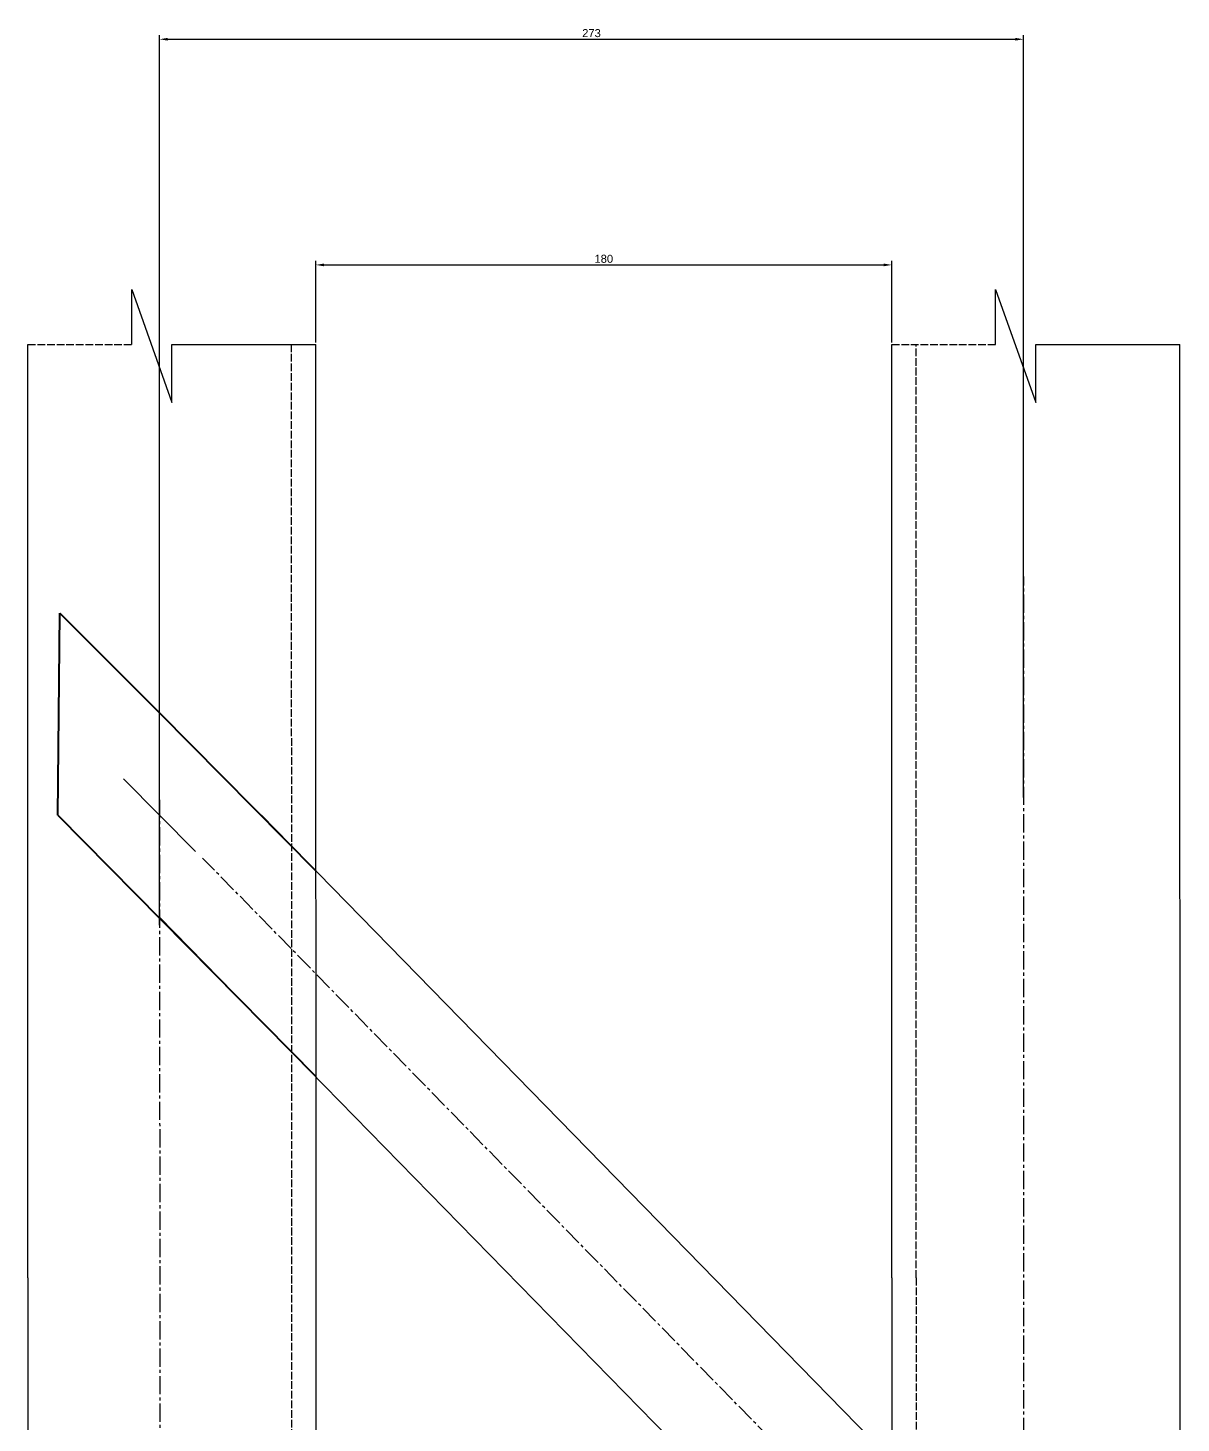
# Model space of a CAD drawing. Header units: millimetres. Extents: x 3568 to 6986, y 2180 to 6163.
# Drawn here: x 5178.7 to 5539.1, y 5326.5 to 5762.5 of the extents above; entities that cross this region are included whole.
import ezdxf

# ---------------------------------------------------------------- set-up
doc = ezdxf.new("R2010")
doc.units = ezdxf.units.MM
doc.linetypes.add('ACAD_ISO02W100', pattern=[15, 12, -3])
doc.linetypes.add('CENTER2', pattern=[28.575, 19.05, -3.175, 3.175, -3.175])
doc.styles.get("Standard").update_dxf_attribs({"font": 'arial.ttf'})
doc.dimstyles.new('ISO-25', dxfattribs={"dimtxt": 2.5, "dimasz": 2.5, "dimexe": 1.25, "dimexo": 0.625, "dimtad": 1, "dimtxsty": 'Standard', "dimcen": 2.5, "dimadec": 0, "dimazin": 0, "dimtfac": 1, "dimtmove": 0, "dimatfit": 3, "dimfxl": 1, "dimarcsym": 0})

# ---------------------------------------------------------------- blocks, each defined once
blk = doc.blocks.new('*U92')
at = {"color": 0, "linetype": 'CENTER2', "ltscale": 0.3, "transparency": 16777216}
blk.add_line((-0.24, 627.38), (0.24, -627.38), dxfattribs=at)
blk = doc.blocks.new('*U93')
at = {"color": 0, "linetype": 'CENTER2', "ltscale": 0.3, "transparency": 16777216}
blk.add_line((-0.29, 751.07), (0.24, -626.93), dxfattribs=at)
blk = doc.blocks.new('*U85')
at = {"color": 0, "linetype": 'CENTER2', "ltscale": 0.3, "transparency": 16777216}
blk.add_line((121.74, -124.45), (-121.74, 124.45), dxfattribs=at)
blk = doc.blocks.new('*D154')
at = {"color": 0, "lineweight": -2, "ltscale": 0.2, "transparency": 16777216}
for p, q in [((5268.68, 5664.24), (5268.68, 5689.68)), ((5448.68, 5664.24), (5448.68, 5689.68)), ((5271.18, 5688.43), (5446.18, 5688.43))]:
    blk.add_line(p, q, dxfattribs=at)
at = {"color": 0, "ltscale": 0.2, "transparency": 16777216}
for points in [[(5271.18, 5688.85), (5271.18, 5688.01), (5268.68, 5688.43)], [(5446.18, 5688.85), (5446.18, 5688.01), (5448.68, 5688.43)]]:
    blk.add_solid(points, dxfattribs=at)
at = {"layer": 'DEFPOINTS', "color": 0, "ltscale": 0.2, "transparency": 16777216}
for p in [(5448.68, 5688.43), (5268.68, 5663.61), (5448.68, 5663.61)]:
    blk.add_point(p, dxfattribs=at)
at = {"color": 0, "ltscale": 0.2, "transparency": 16777216, "insert": (5358.68, 5690.33), "char_height": 2.5, "attachment_point": 5}
blk.add_mtext('180', dxfattribs=at)
blk = doc.blocks.new('*D155')
at = {"color": 0, "lineweight": -2, "ltscale": 0.2, "transparency": 16777216}
for p, q in [((5219.83, 5521.9), (5219.83, 5760.2)), ((5222.33, 5758.95), (5487.33, 5758.95)), ((5489.83, 5522), (5489.83, 5760.2))]:
    blk.add_line(p, q, dxfattribs=at)
at = {"color": 0, "ltscale": 0.2, "transparency": 16777216}
for points in [[(5222.33, 5759.37), (5222.33, 5758.53), (5219.83, 5758.95)], [(5487.33, 5759.37), (5487.33, 5758.53), (5489.83, 5758.95)]]:
    blk.add_solid(points, dxfattribs=at)
at = {"layer": 'DEFPOINTS', "color": 0, "ltscale": 0.2, "transparency": 16777216}
for p in [(5489.83, 5758.95), (5219.83, 5521.27), (5489.83, 5521.37)]:
    blk.add_point(p, dxfattribs=at)
at = {"color": 0, "ltscale": 0.2, "transparency": 16777216, "insert": (5354.83, 5760.85), "char_height": 2.5, "attachment_point": 5}
blk.add_mtext('273', dxfattribs=at)

msp = doc.modelspace()

# ---------------------------------------------------------------- linework, layer by layer
at = {"ltscale": 0.2}
for p, q in [((5211.132, 5663.611), (5211.132, 5680.714)), ((5211.132, 5680.714), (5223.684, 5645.419)), ((5481.132, 5663.611), (5481.132, 5680.714)), ((5481.132, 5680.714), (5493.684, 5645.419)), ((5178.684, 5371.93), (5178.684, 5663.611)), ((5223.684, 5660.111), (5223.684, 5663.611)), ((5223.684, 5663.611), (5223.684, 5663.611)), ((5223.684, 5663.611), (5268.684, 5663.611)), ((5268.572, 5663.611), (5269.109, 4270.018)), ((5448.684, 5371.93), (5448.684, 5663.611)), ((5493.684, 5660.111), (5493.684, 5663.611)), ((5493.684, 5663.611), (5493.684, 5663.611)), ((5493.684, 5663.611), (5538.684, 5663.611)), ((5538.572, 5663.611), (5539.109, 4270.919)), ((5223.684, 5645.419), (5223.684, 5660.111)), ((5493.684, 5645.419), (5493.684, 5660.111)), ((5219.842, 5482.096), (5219.842, 5652.765)), ((5219.842, 5548.451), (5188.634, 5579.618)), ((5235.833, 5532.325), (5219.83, 5548.494)), ((5219.842, 5516.497), (5208.587, 5527.869)), ((5219.842, 5516.497), (5231.097, 5505.125)), ((5489.923, 5272.832), (5251.662, 5516.497)), ((5458.735, 5240.562), (5219.842, 5484.677)), ((5178.684, 5371.93), (5179.109, 4270.018)), ((5448.684, 5371.93), (5449.109, 4270.919))]:
    msp.add_line(p, q, dxfattribs=at)
at = {"linetype": 'ACAD_ISO02W100', "ltscale": 0.2}
for p, q in [((5178.684, 5663.611), (5211.132, 5663.611)), ((5260.972, 5663.611), (5261.509, 4270.018)), ((5448.684, 5663.611), (5481.132, 5663.611)), ((5456.284, 5371.93), (5456.284, 5663.611)), ((5456.284, 5371.933), (5456.709, 4270.922))]:
    msp.add_line(p, q, dxfattribs=at)
at = {"lineweight": 40, "ltscale": 0.2}
for p, q in [((5188.022, 5516.497), (5188.634, 5579.618)), ((5188.022, 5516.497), (5188.634, 5579.618)), ((5188.634, 5579.618), (5219.842, 5548.451)), ((5219.827, 5548.466), (5268.635, 5499.138)), ((5188.022, 5516.497), (5268.66, 5434.792))]:
    msp.add_line(p, q, dxfattribs=at)

# ---------------------------------------------------------------- block references
at = {"linetype": 'CENTER2', "ltscale": 0.3}
for name, p in [('*U93', (5490.069, 4894.345)), ('*U92', (5220.069, 4893.894)), ('*U85', (5355.04, 5378.642))]:
    msp.add_blockref(name, p, dxfattribs=at)

# ---------------------------------------------------------------- dimensions: what is measured, and where the dimension line sits
at = {"ltscale": 0.2}
dim = msp.add_linear_dim(base=(5489.827, 5758.95), p1=(5219.827, 5521.271), p2=(5489.827, 5521.375), text='273', dimstyle='ISO-25', dxfattribs=at)
dim.commit()
dim.dimension.update_dxf_attribs({"geometry": '*D155', "text_midpoint": (5354.827, 5760.852)})
dim = msp.add_linear_dim(base=(5448.684, 5688.429), p1=(5268.684, 5663.611), p2=(5448.684, 5663.611), dimstyle='ISO-25', dxfattribs=at)
dim.commit()
dim.dimension.update_dxf_attribs({"geometry": '*D154', "text_midpoint": (5358.684, 5690.331)})

doc.saveas('drawing.dxf')
